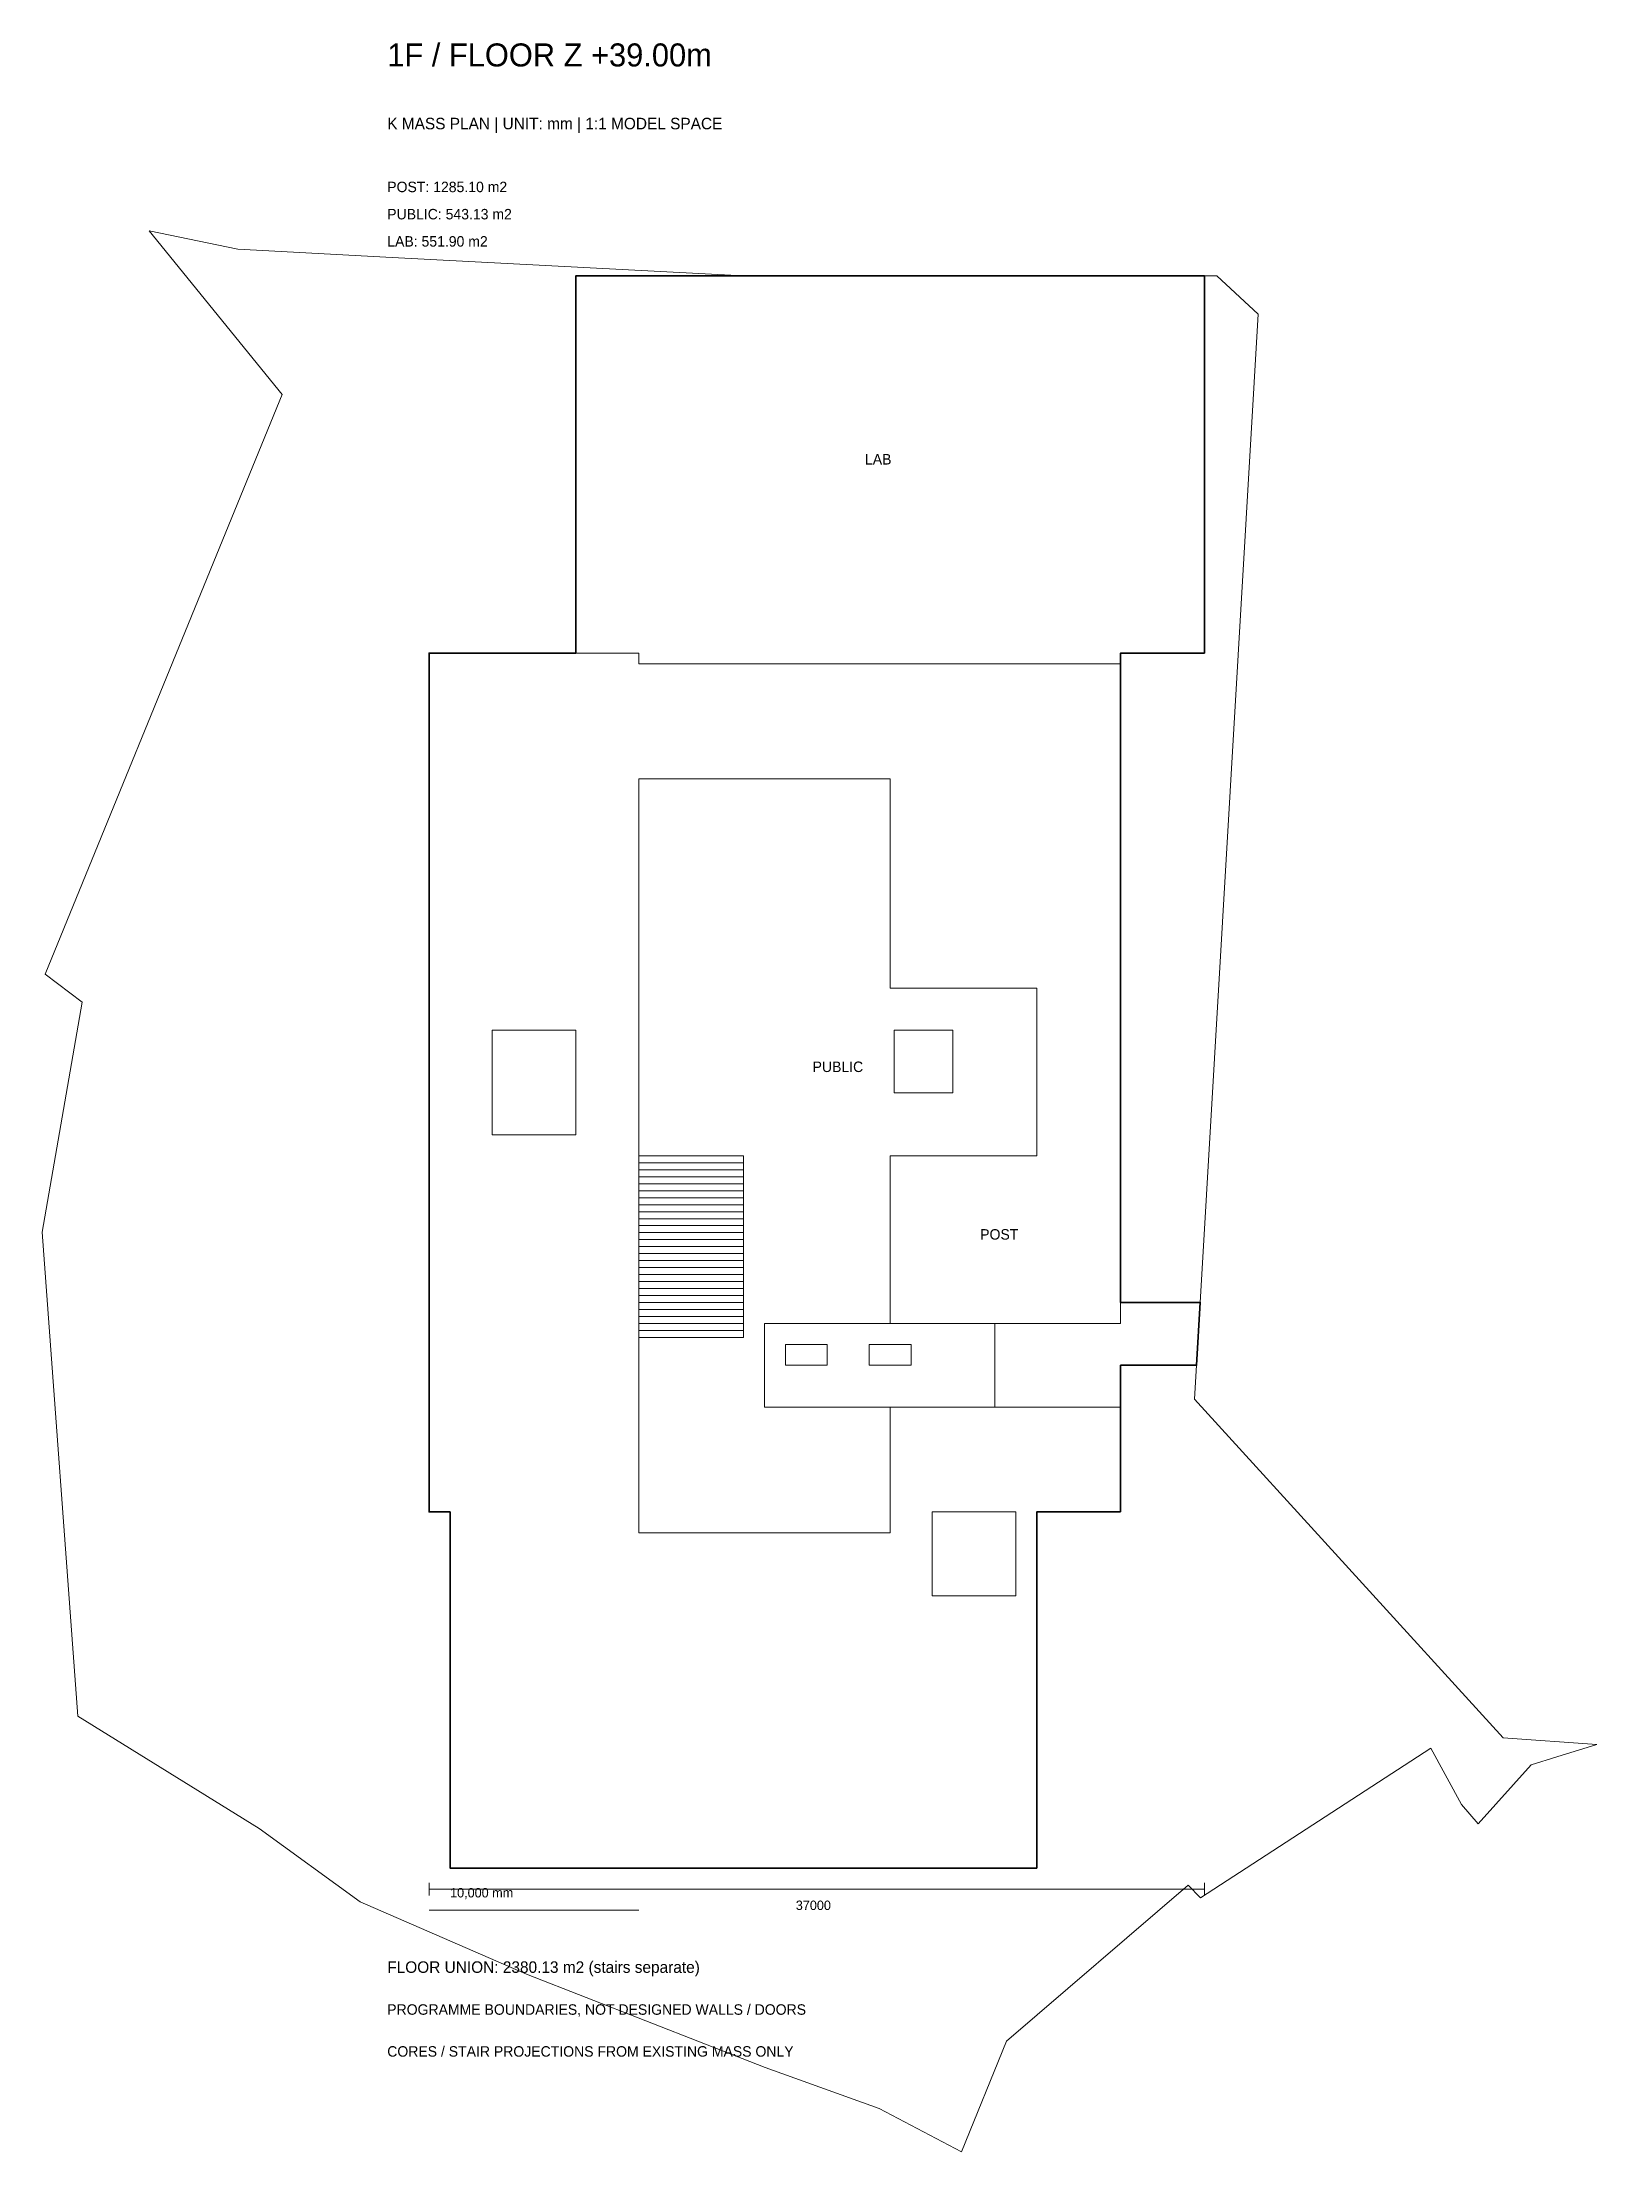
# Model space of a CAD drawing. Header units: millimetres. Extents: x -33468 to 40727, y -89542 to 11159.
import ezdxf

# ---------------------------------------------------------------- set-up
doc = ezdxf.new("R2010")
doc.units = ezdxf.units.MM
for name, color, linetype, lineweight in [('1F_ACTIVITY', 3, 'Continuous', 18), ('1F_CORE', 6, 'Continuous', 18), ('1F_FURNITURE', 3, 'Continuous', 18), ('1F_LAB', 30, 'Continuous', 18), ('1F_POST', 5, 'Continuous', 18), ('1F_PUBLIC', 2, 'Continuous', 18), ('1F_SITE', 8, 'Continuous', 18), ('1F_SLAB', 7, 'Continuous', 35), ('1F_STAIR', 8, 'Continuous', 18), ('1F_TEXT', 7, 'Continuous', 18)]:
    doc.layers.add(name, color=color, linetype=linetype, lineweight=lineweight)

msp = doc.modelspace()

# ---------------------------------------------------------------- linework, layer by layer
at = {"layer": '1F_ACTIVITY'}
msp.add_lwpolyline([(1000, -54000), (12000, -54000), (12000, -50000), (1000, -50000)], close=True, dxfattribs=at)
at = {"layer": '1F_CORE'}
for points in [[(-8000, -36000), (-8000, -41000), (-12000, -41000), (-12000, -36000)], [(10000, -36000), (10000, -39000), (7200, -39000), (7200, -36000)], [(9000, -59000), (13000, -59000), (13000, -63000), (9000, -63000)]]:
    msp.add_lwpolyline(points, close=True, dxfattribs=at)
at = {"layer": '1F_FURNITURE'}
for points in [[(2000, -51000), (4000, -51000), (4000, -52000), (2000, -52000)], [(6000, -51000), (8000, -51000), (8000, -52000), (6000, -52000)]]:
    msp.add_lwpolyline(points, close=True, dxfattribs=at)
at = {"layer": '1F_LAB'}
msp.add_lwpolyline([(-8000, 0), (-8000, -18000), (-5000, -18000), (-5000, -18517), (18000, -18517), (18000, -18000), (22000, -18000), (22000, 0)], close=True, dxfattribs=at)
at = {"layer": '1F_POST'}
msp.add_lwpolyline([(-15000, -18000), (-15000, -59000), (-14000, -59000), (-14000, -76000), (14000, -76000), (14000, -59000), (18000, -59000), (18000, -54000), (7000, -54000), (7000, -60000), (-5000, -60000), (-5000, -54000), (-5000, -50000), (-5000, -24000), (7000, -24000), (7000, -34000), (14000, -34000), (14000, -42000), (7000, -42000), (7000, -50000), (18000, -50000), (18000, -18517), (-5000, -18517), (-5000, -18000), (-8000, -18000)], close=True, dxfattribs=at)
at = {"layer": '1F_PUBLIC'}
msp.add_lwpolyline([(-5000, -51000), (-5000, -51000), (-5000, -50000), (-5000, -24000), (7000, -24000), (7000, -34000), (14000, -34000), (14000, -42000), (7000, -42000), (7000, -50000), (18000, -50000), (18000, -49000), (21799, -49000), (21623, -52000), (18000, -52000), (18000, -54000), (7000, -54000), (7000, -60000), (-5000, -60000), (-5000, -54000)], close=True, dxfattribs=at)
at = {"layer": '1F_SITE'}
msp.add_lwpolyline([(21529, -53608), (24565, -1825), (22596, 0), (0, 0), (-16759, 886), (-24124, 1276), (-28368, 2147), (-22018, -5666), (-24561, -11883), (-33330, -33325), (-31562, -34660), (-33468, -45639), (-31773, -68745), (-23106, -74114), (-18287, -77610), (-10349, -81058), (1030, -85516), (6485, -87470), (10405, -89542), (12555, -84266), (21226, -76812), (21810, -77414), (32808, -70280), (34273, -72958), (35062, -73883), (37589, -71070), (38827, -70687), (40727, -70099), (36252, -69779)], close=True, dxfattribs=at)
at = {"layer": '1F_SLAB'}
msp.add_lwpolyline([(18000, -59000), (14000, -59000), (14000, -76000), (-14000, -76000), (-14000, -59000), (-15000, -59000), (-15000, -18000), (-8000, -18000), (-8000, 0), (22000, 0), (22000, -18000), (18000, -18000), (18000, -18517), (18000, -49000), (21799, -49000), (21623, -52000), (18000, -52000), (18000, -54000)], close=True, dxfattribs=at)
at = {"layer": '1F_STAIR'}
for points in [[(-5000, -42333), (0, -42333), (0, -42000), (-5000, -42000)], [(-5000, -42667), (0, -42667), (0, -42333), (-5000, -42333)], [(-5000, -43000), (0, -43000), (0, -42667), (-5000, -42667)], [(-5000, -43333), (0, -43333), (0, -43000), (-5000, -43000)], [(-5000, -43667), (0, -43667), (0, -43333), (-5000, -43333)], [(-5000, -44000), (0, -44000), (0, -43667), (-5000, -43667)], [(-5000, -44333), (0, -44333), (0, -44000), (-5000, -44000)], [(-5000, -44667), (0, -44667), (0, -44333), (-5000, -44333)], [(-5000, -45000), (0, -45000), (0, -44667), (-5000, -44667)], [(-5000, -45333), (0, -45333), (0, -45000), (-5000, -45000)], [(-5000, -45667), (0, -45667), (0, -45333), (-5000, -45333)], [(-5000, -46000), (0, -46000), (0, -45667), (-5000, -45667)], [(-5000, -46333), (0, -46333), (0, -46000), (-5000, -46000)], [(-5000, -46667), (0, -46667), (0, -46333), (-5000, -46333)], [(-5000, -47000), (0, -47000), (0, -46667), (-5000, -46667)], [(-5000, -47333), (0, -47333), (0, -47000), (-5000, -47000)], [(-5000, -47667), (0, -47667), (0, -47333), (-5000, -47333)], [(-5000, -48000), (0, -48000), (0, -47667), (-5000, -47667)], [(-5000, -48333), (0, -48333), (0, -48000), (-5000, -48000)], [(-5000, -48667), (0, -48667), (0, -48333), (-5000, -48333)], [(-5000, -49000), (0, -49000), (0, -48667), (-5000, -48667)], [(-5000, -49333), (0, -49333), (0, -49000), (-5000, -49000)], [(-5000, -49667), (0, -49667), (0, -49333), (-5000, -49333)], [(-5000, -50000), (0, -50000), (0, -49667), (-5000, -49667)], [(-5000, -50333), (0, -50333), (0, -50000), (-5000, -50000)], [(-5000, -50667), (0, -50667), (0, -50333), (-5000, -50333)]]:
    msp.add_lwpolyline(points, close=True, dxfattribs=at)
at = {"layer": '1F_TEXT'}
for points in [[(-15000, -76700), (-15000, -77300)], [(-15000, -77000), (22000, -77000)], [(22000, -76700), (22000, -77300)], [(-15000, -78000), (-5000, -78000)]]:
    msp.add_lwpolyline(points, dxfattribs=at)

# ---------------------------------------------------------------- texts
for s, height, p in [('1F / FLOOR Z +39.00m', 1100, (-17000, 10000)), ('K MASS PLAN | UNIT: mm | 1:1 MODEL SPACE', 550, (-17000, 7000)), ('POST: 1285.10 m2', 500, (-17000, 4000)), ('PUBLIC: 543.13 m2', 500, (-17000, 2700)), ('LAB: 551.90 m2', 500, (-17000, 1400)), ('LAB', 500, (5800, -9000)), ('PUBLIC', 500, (3300, -38000)), ('POST', 500, (11300, -46000)), ('10,000 mm', 450, (-14000, -77400)), ('37000', 450, (2500, -78000)), ('FLOOR UNION: 2380.13 m2 (stairs separate)', 550, (-17000, -81000)), ('PROGRAMME BOUNDARIES, NOT DESIGNED WALLS / DOORS', 500, (-17000, -83000)), ('CORES / STAIR PROJECTIONS FROM EXISTING MASS ONLY', 500, (-17000, -85000))]:
    msp.add_text(s, height=height, dxfattribs=at).set_placement(p)

doc.saveas('drawing.dxf')
